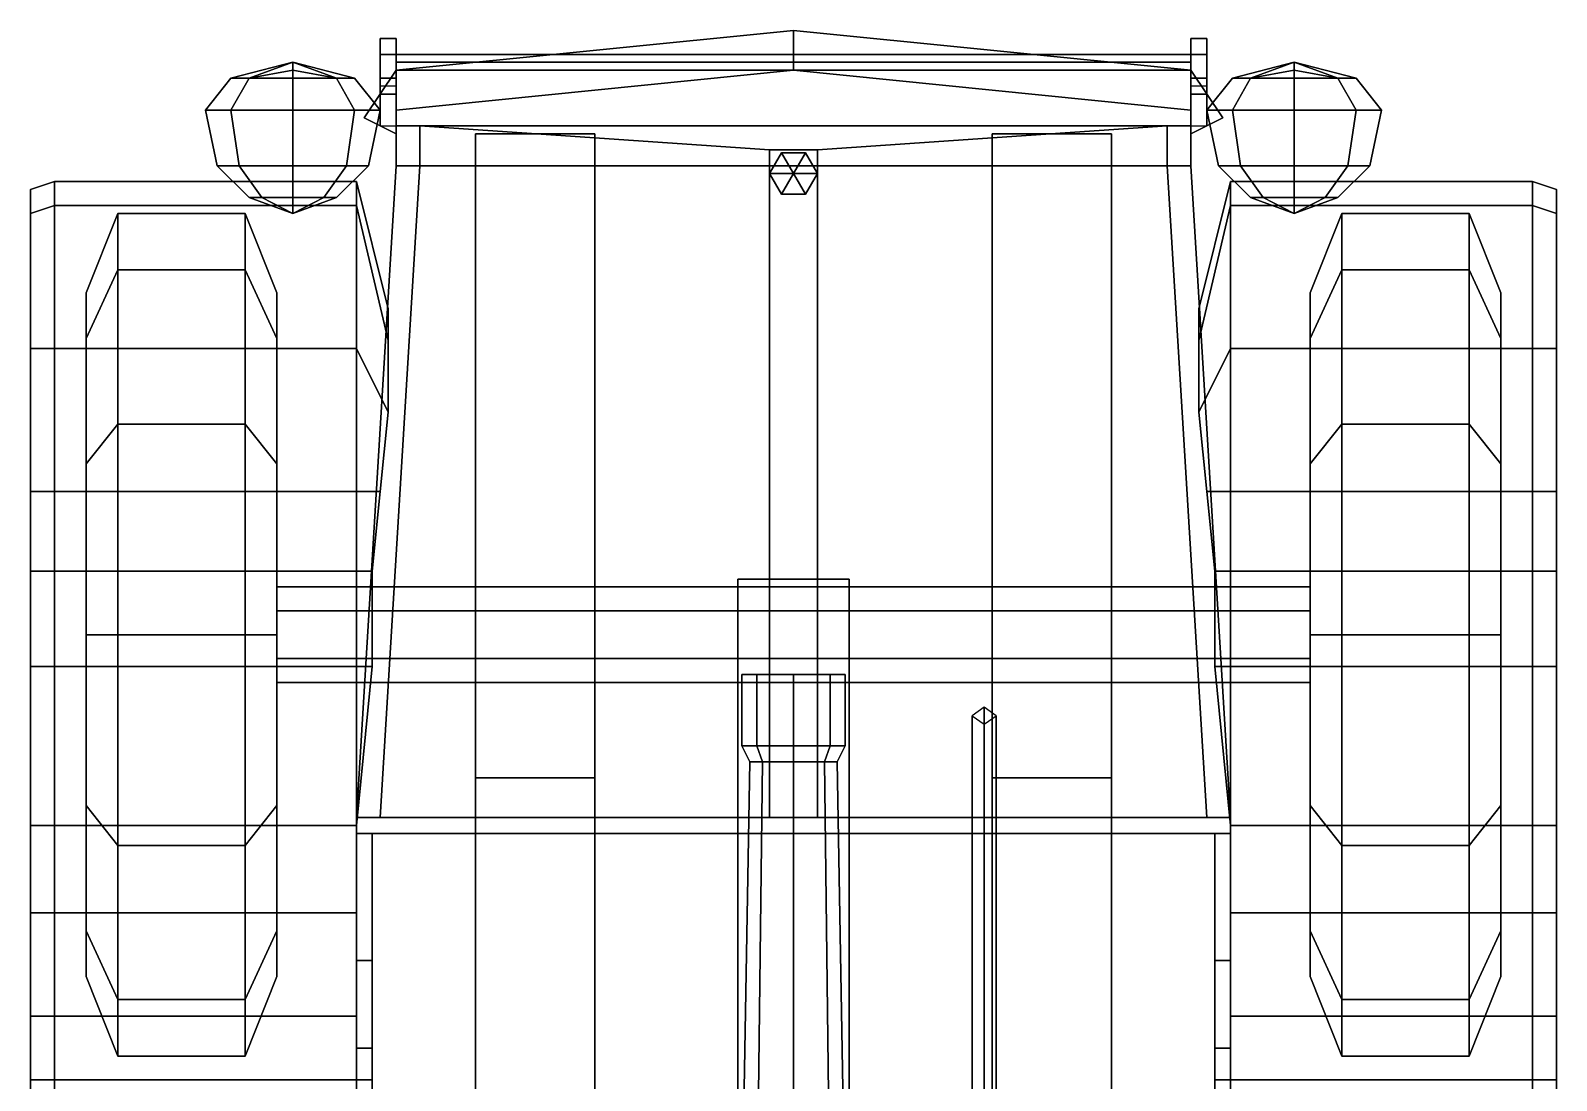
# Model space of a CAD drawing. Header units: millimetres. Extents: x -0.96 to 3, y -1.97 to 6.
# Drawn here: x -0.96 to 0.96, y 0.609 to 1.93 of the extents above; entities that cross this region are included whole.
import ezdxf

# ---------------------------------------------------------------- set-up
doc = ezdxf.new("R2010")
doc.units = ezdxf.units.MM
for name, color, linetype in [('barrel', 1, 'Continuous'), ('mudguards', 6, 'Continuous'), ('sleeve', 5, 'Continuous'), ('wheels', 2, 'Continuous')]:
    doc.layers.add(name, color=color, linetype=linetype)

msp = doc.modelspace()

# ---------------------------------------------------------------- linework, layer by layer
for points in [[(-0.5, 1.92, 1.1), (-0.5, 1.92, 0.84), (-0.52, 1.92, 0.84), (-0.52, 1.92, 1.1)], [(-0.52, 1.92, 0.84), (-0.52, 1.85, 0.87), (-0.52, 1.85, 1.1), (-0.52, 1.92, 1.1)], [(-0.5, 1.92, 0.84), (-0.5, 1.86, 0.7), (-0.52, 1.86, 0.7), (-0.52, 1.92, 0.84)], [(-0.52, 1.86, 0.7), (-0.52, 1.81, 0.7), (-0.52, 1.85, 0.87), (-0.52, 1.92, 0.84)], [(-0.5, 1.9, 1.12), (-0.5, 1.92, 1.1), (-0.52, 1.92, 1.1), (-0.52, 1.9, 1.12)], [(-0.52, 1.92, 1.1), (-0.52, 1.85, 1.1), (-0.52, 1.87, 1.12), (-0.52, 1.9, 1.12)], [(-0.5, 1.88, 0.6), (-0.5, 1.88, 0.7), (0, 1.93, 0.7), (0, 1.93, 0.6)], [(-0.5, 1.88, 0.7), (-0.5, 1.83, 0.7), (0, 1.88, 0.7), (0, 1.93, 0.7)], [(0, 1.93, 0.6), (0, 1.88, 0.6), (-0.5, 1.83, 0.6), (-0.5, 1.88, 0.6)], [(-0.5, 1.85, 1.1), (-0.5, 1.85, 0.87), (-0.5, 1.92, 0.84), (-0.5, 1.92, 1.1)], [(-0.5, 1.85, 0.87), (-0.5, 1.81, 0.7), (-0.5, 1.86, 0.7), (-0.5, 1.92, 0.84)], [(-0.5, 1.87, 1.12), (-0.5, 1.85, 1.1), (-0.5, 1.92, 1.1), (-0.5, 1.9, 1.12)], [(0.5, 1.88, 0.7), (0.5, 1.88, 0.6), (0, 1.93, 0.6), (0, 1.93, 0.7)], [(0.5, 1.88, 0.6), (0.5, 1.83, 0.6), (0, 1.88, 0.6), (0, 1.93, 0.6)], [(0, 1.93, 0.7), (0, 1.88, 0.7), (0.5, 1.83, 0.7), (0.5, 1.88, 0.7)], [(0.5, 1.86, 0.7), (0.5, 1.81, 0.7), (0.5, 1.85, 0.87), (0.5, 1.92, 0.84)], [(0.52, 1.92, 0.84), (0.52, 1.86, 0.7), (0.5, 1.86, 0.7), (0.5, 1.92, 0.84)], [(0.5, 1.92, 0.84), (0.5, 1.85, 0.87), (0.5, 1.85, 1.1), (0.5, 1.92, 1.1)], [(0.52, 1.92, 1.1), (0.52, 1.92, 0.84), (0.5, 1.92, 0.84), (0.5, 1.92, 1.1)], [(0.52, 1.9, 1.12), (0.52, 1.92, 1.1), (0.5, 1.92, 1.1), (0.5, 1.9, 1.12)], [(0.5, 1.92, 1.1), (0.5, 1.85, 1.1), (0.5, 1.87, 1.12), (0.5, 1.9, 1.12)], [(0.52, 1.85, 0.87), (0.52, 1.81, 0.7), (0.52, 1.86, 0.7), (0.52, 1.92, 0.84)], [(0.52, 1.85, 1.1), (0.52, 1.85, 0.87), (0.52, 1.92, 0.84), (0.52, 1.92, 1.1)], [(0.52, 1.87, 1.12), (0.52, 1.85, 1.1), (0.52, 1.92, 1.1), (0.52, 1.9, 1.12)], [(-0.63, 1.89, 0.96), (-0.685, 1.87, 0.905), (-0.7078, 1.87, 0.96), (-0.63, 1.89, 0.96)], [(-0.63, 1.89, 0.96), (-0.7078, 1.87, 0.96), (-0.685, 1.87, 1.015), (-0.63, 1.89, 0.96)], [(-0.63, 1.89, 0.96), (-0.63, 1.88, 0.8822), (-0.685, 1.87, 0.905), (-0.63, 1.89, 0.96)], [(-0.63, 1.89, 0.96), (-0.685, 1.87, 1.015), (-0.63, 1.87, 1.0378), (-0.63, 1.89, 0.96)], [(-0.63, 1.89, 0.96), (-0.575, 1.87, 0.905), (-0.63, 1.88, 0.8822), (-0.63, 1.89, 0.96)], [(-0.63, 1.89, 0.96), (-0.5522, 1.87, 0.96), (-0.575, 1.87, 0.905), (-0.63, 1.89, 0.96)], [(-0.63, 1.89, 0.96), (-0.575, 1.87, 1.015), (-0.5522, 1.87, 0.96), (-0.63, 1.89, 0.96)], [(-0.63, 1.89, 0.96), (-0.63, 1.87, 1.0378), (-0.575, 1.87, 1.015), (-0.63, 1.89, 0.96)], [(-0.52, 1.9, 1.12), (-0.52, 1.87, 1.12), (-0.5, 1.87, 1.12), (-0.5, 1.9, 1.12)], [(0.5, 1.89, 0.9), (0.5, 1.9, 0.89), (-0.5, 1.9, 0.89), (-0.5, 1.89, 0.9)], [(0.5, 1.9, 0.89), (0.5, 1.89, 0.88), (-0.5, 1.89, 0.88), (-0.5, 1.9, 0.89)], [(0.5, 1.89, 1.05), (0.5, 1.9, 1.04), (-0.5, 1.9, 1.04), (-0.5, 1.89, 1.05)], [(0.5, 1.9, 1.04), (0.5, 1.89, 1.03), (-0.5, 1.89, 1.03), (-0.5, 1.9, 1.04)], [(0.5, 1.88, 0.89), (0.5, 1.89, 0.9), (-0.5, 1.89, 0.9), (-0.5, 1.88, 0.89)], [(0.5, 1.89, 0.88), (0.5, 1.88, 0.89), (-0.5, 1.88, 0.89), (-0.5, 1.89, 0.88)], [(0.5, 1.88, 1.04), (0.5, 1.89, 1.05), (-0.5, 1.89, 1.05), (-0.5, 1.88, 1.04)], [(0.5, 1.89, 1.03), (0.5, 1.88, 1.04), (-0.5, 1.88, 1.04), (-0.5, 1.89, 1.03)], [(0.5, 1.9, 1.12), (0.5, 1.87, 1.12), (0.52, 1.87, 1.12), (0.52, 1.9, 1.12)], [(0.63, 1.89, 0.96), (0.5522, 1.87, 0.96), (0.575, 1.87, 1.015), (0.63, 1.89, 0.96)], [(0.63, 1.89, 0.96), (0.575, 1.87, 0.905), (0.5522, 1.87, 0.96), (0.63, 1.89, 0.96)], [(0.63, 1.89, 0.96), (0.575, 1.87, 1.015), (0.63, 1.87, 1.0378), (0.63, 1.89, 0.96)], [(0.63, 1.89, 0.96), (0.63, 1.88, 0.8822), (0.575, 1.87, 0.905), (0.63, 1.89, 0.96)], [(0.63, 1.89, 0.96), (0.63, 1.87, 1.0378), (0.685, 1.87, 1.015), (0.63, 1.89, 0.96)], [(0.63, 1.89, 0.96), (0.685, 1.87, 1.015), (0.7078, 1.87, 0.96), (0.63, 1.89, 0.96)], [(0.63, 1.89, 0.96), (0.7078, 1.87, 0.96), (0.685, 1.87, 0.905), (0.63, 1.89, 0.96)], [(0.63, 1.89, 0.96), (0.685, 1.87, 0.905), (0.63, 1.88, 0.8822), (0.63, 1.89, 0.96)], [(-0.685, 1.87, 0.905), (-0.7078, 1.83, 0.8822), (-0.74, 1.83, 0.96), (-0.7078, 1.87, 0.96)], [(-0.7078, 1.87, 0.96), (-0.74, 1.83, 0.96), (-0.7078, 1.83, 1.0378), (-0.685, 1.87, 1.015)], [(-0.63, 1.88, 0.8822), (-0.63, 1.83, 0.85), (-0.7078, 1.83, 0.8822), (-0.685, 1.87, 0.905)], [(-0.685, 1.87, 1.015), (-0.7078, 1.83, 1.0378), (-0.63, 1.83, 1.07), (-0.63, 1.87, 1.0378)], [(-0.575, 1.87, 0.905), (-0.5522, 1.83, 0.8822), (-0.63, 1.83, 0.85), (-0.63, 1.88, 0.8822)], [(-0.63, 1.87, 1.0378), (-0.63, 1.83, 1.07), (-0.5522, 1.83, 1.0378), (-0.575, 1.87, 1.015)], [(-0.5522, 1.87, 0.96), (-0.52, 1.83, 0.96), (-0.5522, 1.83, 0.8822), (-0.575, 1.87, 0.905)], [(-0.575, 1.87, 1.015), (-0.5522, 1.83, 1.0378), (-0.52, 1.83, 0.96), (-0.5522, 1.87, 0.96)], [(-0.54, 1.82, 0.6), (-0.54, 1.82, 0.7), (-0.5, 1.88, 0.7), (-0.5, 1.88, 0.6)], [(-0.54, 1.82, 0.7), (-0.5, 1.8, 0.7), (-0.5, 1.83, 0.7), (-0.5, 1.88, 0.7)], [(-0.5, 1.88, 0.6), (-0.5, 1.83, 0.6), (-0.5, 1.8, 0.6), (-0.54, 1.82, 0.6)], [(-0.52, 1.87, 1.12), (-0.52, 1.85, 1.1), (-0.5, 1.85, 1.1), (-0.5, 1.87, 1.12)], [(0, 1.88, 0.6), (0, 1.88, 0.7), (-0.5, 1.83, 0.7), (-0.5, 1.83, 0.6)], [(0, 1.88, 0.7), (0, 1.88, 0.6), (0.5, 1.83, 0.6), (0.5, 1.83, 0.7)], [(0.54, 1.82, 0.6), (0.5, 1.8, 0.6), (0.5, 1.83, 0.6), (0.5, 1.88, 0.6)], [(0.5, 1.88, 0.7), (0.5, 1.83, 0.7), (0.5, 1.8, 0.7), (0.54, 1.82, 0.7)], [(0.54, 1.82, 0.7), (0.54, 1.82, 0.6), (0.5, 1.88, 0.6), (0.5, 1.88, 0.7)], [(0.5, 1.87, 1.12), (0.5, 1.85, 1.1), (0.52, 1.85, 1.1), (0.52, 1.87, 1.12)], [(0.5522, 1.87, 0.96), (0.52, 1.83, 0.96), (0.5522, 1.83, 1.0378), (0.575, 1.87, 1.015)], [(0.575, 1.87, 0.905), (0.5522, 1.83, 0.8822), (0.52, 1.83, 0.96), (0.5522, 1.87, 0.96)], [(0.63, 1.88, 0.8822), (0.63, 1.83, 0.85), (0.5522, 1.83, 0.8822), (0.575, 1.87, 0.905)], [(0.575, 1.87, 1.015), (0.5522, 1.83, 1.0378), (0.63, 1.83, 1.07), (0.63, 1.87, 1.0378)], [(0.685, 1.87, 0.905), (0.7078, 1.83, 0.8822), (0.63, 1.83, 0.85), (0.63, 1.88, 0.8822)], [(0.63, 1.87, 1.0378), (0.63, 1.83, 1.07), (0.7078, 1.83, 1.0378), (0.685, 1.87, 1.015)], [(0.685, 1.87, 1.015), (0.7078, 1.83, 1.0378), (0.74, 1.83, 0.96), (0.7078, 1.87, 0.96)], [(0.7078, 1.87, 0.96), (0.74, 1.83, 0.96), (0.7078, 1.83, 0.8822), (0.685, 1.87, 0.905)], [(-0.52, 1.85, 1.1), (-0.52, 1.85, 0.87), (-0.5, 1.85, 0.87), (-0.5, 1.85, 1.1)], [(-0.52, 1.85, 0.87), (-0.52, 1.81, 0.7), (-0.5, 1.81, 0.7), (-0.5, 1.85, 0.87)], [(0.5, 1.85, 0.87), (0.5, 1.81, 0.7), (0.52, 1.81, 0.7), (0.52, 1.85, 0.87)], [(0.5, 1.85, 1.1), (0.5, 1.85, 0.87), (0.52, 1.85, 0.87), (0.52, 1.85, 1.1)], [(-0.7253, 1.76, 0.96), (-0.74, 1.83, 0.96), (-0.7078, 1.83, 0.8822), (-0.6974, 1.76, 0.8926)], [(-0.6974, 1.76, 1.0274), (-0.7078, 1.83, 1.0378), (-0.74, 1.83, 0.96), (-0.7253, 1.76, 0.96)], [(-0.6974, 1.76, 0.8926), (-0.7078, 1.83, 0.8822), (-0.63, 1.83, 0.85), (-0.63, 1.76, 0.8647)], [(-0.63, 1.76, 1.0553), (-0.63, 1.83, 1.07), (-0.7078, 1.83, 1.0378), (-0.6974, 1.76, 1.0274)], [(-0.63, 1.76, 0.8647), (-0.63, 1.83, 0.85), (-0.5522, 1.83, 0.8822), (-0.5626, 1.76, 0.8926)], [(-0.5626, 1.76, 1.0274), (-0.5522, 1.83, 1.0378), (-0.63, 1.83, 1.07), (-0.63, 1.76, 1.0553)], [(-0.5626, 1.76, 0.8926), (-0.5522, 1.83, 0.8822), (-0.52, 1.83, 0.96), (-0.5347, 1.76, 0.96)], [(-0.5347, 1.76, 0.96), (-0.52, 1.83, 0.96), (-0.5522, 1.83, 1.0378), (-0.5626, 1.76, 1.0274)], [(-0.5, 1.83, 0.6), (-0.5, 1.83, 0.7), (-0.5, 1.8, 0.7), (-0.5, 1.8, 0.6)], [(0.5, 1.83, 0.7), (0.5, 1.83, 0.6), (0.5, 1.8, 0.6), (0.5, 1.8, 0.7)], [(0.5347, 1.76, 0.96), (0.52, 1.83, 0.96), (0.5522, 1.83, 0.8822), (0.5626, 1.76, 0.8926)], [(0.5626, 1.76, 1.0274), (0.5522, 1.83, 1.0378), (0.52, 1.83, 0.96), (0.5347, 1.76, 0.96)], [(0.5626, 1.76, 0.8926), (0.5522, 1.83, 0.8822), (0.63, 1.83, 0.85), (0.63, 1.76, 0.8647)], [(0.63, 1.76, 1.0553), (0.63, 1.83, 1.07), (0.5522, 1.83, 1.0378), (0.5626, 1.76, 1.0274)], [(0.63, 1.76, 0.8647), (0.63, 1.83, 0.85), (0.7078, 1.83, 0.8822), (0.6974, 1.76, 0.8926)], [(0.6974, 1.76, 1.0274), (0.7078, 1.83, 1.0378), (0.63, 1.83, 1.07), (0.63, 1.76, 1.0553)], [(0.6974, 1.76, 0.8926), (0.7078, 1.83, 0.8822), (0.74, 1.83, 0.96), (0.7253, 1.76, 0.96)], [(0.7253, 1.76, 0.96), (0.74, 1.83, 0.96), (0.7078, 1.83, 1.0378), (0.6974, 1.76, 1.0274)], [(-0.5, 1.8, 0.6), (-0.5, 1.8, 0.7), (-0.54, 1.82, 0.7), (-0.54, 1.82, 0.6)], [(-0.5, 1.81, 0.61), (-0.5, 1.76, 0.61), (-0.5, 1.76, 1.28), (-0.5, 1.81, 1.28)], [(0.5, 1.81, 1.28), (0.5, 1.81, 0.61), (-0.5, 1.81, 0.61), (-0.5, 1.81, 1.28)], [(0.5, 1.81, 0.61), (0.5, 1.76, 0.61), (-0.5, 1.76, 0.61), (-0.5, 1.81, 0.61)], [(-0.5, 1.81, 1.28), (-0.5, 1.76, 1.28), (-0.47, 1.76, 1.31), (-0.47, 1.81, 1.31)], [(0.47, 1.81, 1.31), (0.5, 1.81, 1.28), (-0.5, 1.81, 1.28), (-0.47, 1.81, 1.31)], [(-0.47, 1.81, 1.31), (-0.03, 1.78, 1.34), (0.03, 1.78, 1.34), (0.47, 1.81, 1.31)], [(-0.47, 1.76, 1.31), (-0.03, 1.76, 1.34), (-0.03, 1.78, 1.34), (-0.47, 1.81, 1.31)], [(0.03, 1.78, 1.34), (0.03, 1.76, 1.34), (0.47, 1.76, 1.31), (0.47, 1.81, 1.31)], [(0.47, 1.76, 1.31), (0.5, 1.76, 1.28), (0.5, 1.81, 1.28), (0.47, 1.81, 1.31)], [(0.5, 1.8, 0.7), (0.5, 1.8, 0.6), (0.54, 1.82, 0.6), (0.54, 1.82, 0.7)], [(0.5, 1.76, 1.28), (0.5, 1.76, 0.61), (0.5, 1.81, 0.61), (0.5, 1.81, 1.28)], [(-0.4, 1.8, 0.54), (-0.4, 0.99, 0.54), (-0.4, 0.94, 0.61), (-0.4, 1.8, 0.61)], [(-0.25, 1.8, 0.61), (-0.25, 1.8, 0.54), (-0.4, 1.8, 0.54), (-0.4, 1.8, 0.61)], [(-0.25, 1.8, 0.54), (-0.25, 0.99, 0.54), (-0.4, 0.99, 0.54), (-0.4, 1.8, 0.54)], [(-0.25, 0.94, 0.61), (-0.25, 0.99, 0.54), (-0.25, 1.8, 0.54), (-0.25, 1.8, 0.61)], [(0.4, 1.8, 0.61), (0.4, 1.8, 0.54), (0.25, 1.8, 0.54), (0.25, 1.8, 0.61)], [(0.25, 1.8, 0.54), (0.25, 0.99, 0.54), (0.25, 0.94, 0.61), (0.25, 1.8, 0.61)], [(0.4, 1.8, 0.54), (0.4, 0.99, 0.54), (0.25, 0.99, 0.54), (0.25, 1.8, 0.54)], [(0.4, 0.94, 0.61), (0.4, 0.99, 0.54), (0.4, 1.8, 0.54), (0.4, 1.8, 0.61)], [(-0.03, 1.78, 1.34), (-0.03, 1.76, 1.34), (0.03, 1.76, 1.34), (0.03, 1.78, 1.34)], [(-0.015, 1.776, 1.34), (-0.03, 1.75, 1.34), (-0.03, 1.75, 1.37), (-0.015, 1.776, 1.37)], [(-0.015, 1.776, 1.37), (-0.03, 1.75, 1.37), (0, 1.75, 1.38)], [(0.015, 1.776, 1.34), (-0.015, 1.776, 1.34), (-0.015, 1.776, 1.37), (0.015, 1.776, 1.37)], [(0.015, 1.776, 1.37), (-0.015, 1.776, 1.37), (0, 1.75, 1.38)], [(0.03, 1.75, 1.37), (0.015, 1.776, 1.37), (0, 1.75, 1.38)], [(0.03, 1.75, 1.34), (0.015, 1.776, 1.34), (0.015, 1.776, 1.37), (0.03, 1.75, 1.37)], [(-0.685, 1.72, 0.96), (-0.7253, 1.76, 0.96), (-0.6974, 1.76, 0.8926), (-0.6689, 1.72, 0.9211)], [(-0.6689, 1.72, 0.9989), (-0.6974, 1.76, 1.0274), (-0.7253, 1.76, 0.96), (-0.685, 1.72, 0.96)], [(-0.6689, 1.72, 0.9211), (-0.6974, 1.76, 0.8926), (-0.63, 1.76, 0.8647), (-0.63, 1.72, 0.905)], [(-0.63, 1.72, 1.015), (-0.63, 1.76, 1.0553), (-0.6974, 1.76, 1.0274), (-0.6689, 1.72, 0.9989)], [(-0.63, 1.72, 0.905), (-0.63, 1.76, 0.8647), (-0.5626, 1.76, 0.8926), (-0.5911, 1.72, 0.9211)], [(-0.5911, 1.72, 0.9989), (-0.5626, 1.76, 1.0274), (-0.63, 1.76, 1.0553), (-0.63, 1.72, 1.015)], [(-0.5911, 1.72, 0.9211), (-0.5626, 1.76, 0.8926), (-0.5347, 1.76, 0.96), (-0.575, 1.72, 0.96)], [(-0.575, 1.72, 0.96), (-0.5347, 1.76, 0.96), (-0.5626, 1.76, 1.0274), (-0.5911, 1.72, 0.9989)], [(-0.5, 1.76, 0.61), (-0.55, 0.94, 0.61), (-0.55, 0.94, 1.29), (-0.5, 1.76, 1.28)], [(0.5, 1.76, 0.61), (0.55, 0.94, 0.61), (-0.55, 0.94, 0.61), (-0.5, 1.76, 0.61)], [(-0.5, 1.76, 1.28), (-0.55, 0.94, 1.29), (-0.52, 0.94, 1.34), (-0.47, 1.76, 1.31)], [(-0.52, 0.94, 1.34), (-0.03, 0.94, 1.36), (-0.03, 1.76, 1.34), (-0.47, 1.76, 1.31)], [(-0.03, 1.76, 1.34), (-0.03, 0.94, 1.36), (0.03, 0.94, 1.36), (0.03, 1.76, 1.34)], [(-0.03, 1.75, 1.34), (-0.015, 1.724, 1.34), (-0.015, 1.724, 1.37), (-0.03, 1.75, 1.37)], [(-0.03, 1.75, 1.37), (-0.015, 1.724, 1.37), (0, 1.75, 1.38)], [(-0.015, 1.724, 1.37), (0.015, 1.724, 1.37), (0, 1.75, 1.38)], [(0.015, 1.724, 1.37), (0.03, 1.75, 1.37), (0, 1.75, 1.38)], [(0.015, 1.724, 1.34), (0.03, 1.75, 1.34), (0.03, 1.75, 1.37), (0.015, 1.724, 1.37)], [(0.03, 1.76, 1.34), (0.03, 0.94, 1.36), (0.52, 0.94, 1.34), (0.47, 1.76, 1.31)], [(0.52, 0.94, 1.34), (0.55, 0.94, 1.29), (0.5, 1.76, 1.28), (0.47, 1.76, 1.31)], [(0.55, 0.94, 1.29), (0.55, 0.94, 0.61), (0.5, 1.76, 0.61), (0.5, 1.76, 1.28)], [(0.575, 1.72, 0.96), (0.5347, 1.76, 0.96), (0.5626, 1.76, 0.8926), (0.5911, 1.72, 0.9211)], [(0.5911, 1.72, 0.9989), (0.5626, 1.76, 1.0274), (0.5347, 1.76, 0.96), (0.575, 1.72, 0.96)], [(0.5911, 1.72, 0.9211), (0.5626, 1.76, 0.8926), (0.63, 1.76, 0.8647), (0.63, 1.72, 0.905)], [(0.63, 1.72, 1.015), (0.63, 1.76, 1.0553), (0.5626, 1.76, 1.0274), (0.5911, 1.72, 0.9989)], [(0.63, 1.72, 0.905), (0.63, 1.76, 0.8647), (0.6974, 1.76, 0.8926), (0.6689, 1.72, 0.9211)], [(0.6689, 1.72, 0.9989), (0.6974, 1.76, 1.0274), (0.63, 1.76, 1.0553), (0.63, 1.72, 1.015)], [(0.6689, 1.72, 0.9211), (0.6974, 1.76, 0.8926), (0.7253, 1.76, 0.96), (0.685, 1.72, 0.96)], [(0.685, 1.72, 0.96), (0.7253, 1.76, 0.96), (0.6974, 1.76, 1.0274), (0.6689, 1.72, 0.9989)], [(-0.63, 1.7, 0.96), (-0.685, 1.72, 0.96), (-0.6689, 1.72, 0.9211), (-0.63, 1.7, 0.96)], [(-0.63, 1.7, 0.96), (-0.6689, 1.72, 0.9989), (-0.685, 1.72, 0.96), (-0.63, 1.7, 0.96)], [(-0.63, 1.7, 0.96), (-0.6689, 1.72, 0.9211), (-0.63, 1.72, 0.905), (-0.63, 1.7, 0.96)], [(-0.63, 1.7, 0.96), (-0.63, 1.72, 1.015), (-0.6689, 1.72, 0.9989), (-0.63, 1.7, 0.96)], [(-0.63, 1.7, 0.96), (-0.5911, 1.72, 0.9211), (-0.575, 1.72, 0.96), (-0.63, 1.7, 0.96)], [(-0.63, 1.7, 0.96), (-0.63, 1.72, 0.905), (-0.5911, 1.72, 0.9211), (-0.63, 1.7, 0.96)], [(-0.63, 1.7, 0.96), (-0.5911, 1.72, 0.9989), (-0.63, 1.72, 1.015), (-0.63, 1.7, 0.96)], [(-0.63, 1.7, 0.96), (-0.575, 1.72, 0.96), (-0.5911, 1.72, 0.9989), (-0.63, 1.7, 0.96)], [(-0.015, 1.724, 1.34), (0.015, 1.724, 1.34), (0.015, 1.724, 1.37), (-0.015, 1.724, 1.37)], [(0.63, 1.7, 0.96), (0.575, 1.72, 0.96), (0.5911, 1.72, 0.9211), (0.63, 1.7, 0.96)], [(0.63, 1.7, 0.96), (0.5911, 1.72, 0.9989), (0.575, 1.72, 0.96), (0.63, 1.7, 0.96)], [(0.63, 1.7, 0.96), (0.5911, 1.72, 0.9211), (0.63, 1.72, 0.905), (0.63, 1.7, 0.96)], [(0.63, 1.7, 0.96), (0.63, 1.72, 1.015), (0.5911, 1.72, 0.9989), (0.63, 1.7, 0.96)], [(0.63, 1.7, 0.96), (0.63, 1.72, 0.905), (0.6689, 1.72, 0.9211), (0.63, 1.7, 0.96)], [(0.63, 1.7, 0.96), (0.6689, 1.72, 0.9211), (0.685, 1.72, 0.96), (0.63, 1.7, 0.96)], [(0.63, 1.7, 0.96), (0.685, 1.72, 0.96), (0.6689, 1.72, 0.9989), (0.63, 1.7, 0.96)], [(0.63, 1.7, 0.96), (0.6689, 1.72, 0.9989), (0.63, 1.72, 1.015), (0.63, 1.7, 0.96)], [(0.225, 0.46, 1.53), (0.24, 0.4706, 1.5406), (0.24, 1.0787, 0.9325), (0.225, 1.0681, 0.9219)], [(0.24, 0.4706, 1.5406), (0.255, 0.46, 1.53), (0.255, 1.0681, 0.9219), (0.24, 1.0787, 0.9325)], [(0.24, 0.4494, 1.5194), (0.225, 0.46, 1.53), (0.225, 1.0681, 0.9219), (0.24, 1.0575, 0.9113)], [(0.255, 0.46, 1.53), (0.24, 0.4494, 1.5194), (0.24, 1.0575, 0.9113), (0.255, 1.0681, 0.9219)], [(-0.25, 0.99, 0.54), (-0.25, 0.43, 0.41), (-0.4, 0.43, 0.41), (-0.4, 0.99, 0.54)], [(-0.4, 0.99, 0.54), (-0.4, 0.43, 0.41), (-0.4, 0.43, 0.57), (-0.4, 0.94, 0.61)], [(-0.25, 0.43, 0.57), (-0.25, 0.43, 0.41), (-0.25, 0.99, 0.54), (-0.25, 0.94, 0.61)], [(0.25, 0.99, 0.54), (0.25, 0.43, 0.41), (0.25, 0.43, 0.57), (0.25, 0.94, 0.61)], [(0.4, 0.99, 0.54), (0.4, 0.43, 0.41), (0.25, 0.43, 0.41), (0.25, 0.99, 0.54)], [(0.4, 0.43, 0.57), (0.4, 0.43, 0.41), (0.4, 0.99, 0.54), (0.4, 0.94, 0.61)], [(0.55, 0.94, 0.87), (0.55, 0.94, 0.78), (-0.55, 0.94, 0.78), (-0.55, 0.94, 0.87)], [(-0.55, 0.94, 0.78), (-0.55, 0.03, 0.78), (-0.55, 0.03, 0.87), (-0.55, 0.94, 0.87)], [(0.55, 0.94, 0.78), (0.55, 0.03, 0.78), (-0.55, 0.03, 0.78), (-0.55, 0.94, 0.78)], [(-0.55, 0.94, 0.87), (-0.55, 0.92, 0.87), (-0.55, 0.92, 1.36), (-0.55, 0.94, 1.36)], [(-0.55, 0.94, 1.36), (-0.55, 0.92, 1.36), (0.55, 0.92, 1.36), (0.55, 0.94, 1.36)], [(-0.52, 0.94, 1.34), (-0.55, 0.94, 1.29), (-0.55, 0.94, 1.36)], [(-0.03, 0.94, 1.36), (-0.52, 0.94, 1.34), (-0.55, 0.94, 1.36)], [(-0.4, 0.94, 0.61), (-0.4, 0.43, 0.57), (-0.25, 0.43, 0.57), (-0.25, 0.94, 0.61)], [(0.55, 0.94, 1.36), (0.52, 0.94, 1.34), (0.03, 0.94, 1.36)], [(0.25, 0.94, 0.61), (0.25, 0.43, 0.57), (0.4, 0.43, 0.57), (0.4, 0.94, 0.61)], [(0.55, 0.94, 1.36), (0.55, 0.94, 1.29), (0.52, 0.94, 1.34)], [(0.55, 0.03, 0.87), (0.55, 0.03, 0.78), (0.55, 0.94, 0.78), (0.55, 0.94, 0.87)], [(0.55, 0.92, 1.36), (0.55, 0.92, 0.87), (0.55, 0.94, 0.87), (0.55, 0.94, 1.36)], [(-0.55, 0.92, 0.87), (-0.55, 0.58, 0.87), (-0.55, 0.61, 1.1), (-0.55, 0.92, 1.36)], [(-0.55, 0.92, 1.36), (-0.55, 0.61, 1.1), (-0.55, 0.65, 1.18), (-0.55, 0.76, 1.29)], [(-0.53, 0.76, 1.29), (-0.53, 0.92, 1.36), (-0.55, 0.92, 1.36), (-0.55, 0.76, 1.29)], [(-0.53, 0.92, 0.87), (-0.53, 0.58, 0.87), (0.53, 0.58, 0.87), (0.53, 0.92, 0.87)], [(-0.53, 0.61, 1.1), (-0.53, 0.58, 0.87), (-0.53, 0.92, 0.87), (-0.53, 0.92, 1.36)], [(-0.53, 0.65, 1.18), (-0.53, 0.61, 1.1), (-0.53, 0.92, 1.36), (-0.53, 0.76, 1.29)], [(-0.53, 0.92, 1.36), (-0.53, 0.92, 0.87), (0.53, 0.92, 0.87), (0.53, 0.92, 1.36)], [(0.53, 0.92, 0.87), (0.53, 0.58, 0.87), (0.53, 0.61, 1.1), (0.53, 0.92, 1.36)], [(0.53, 0.92, 1.36), (0.53, 0.61, 1.1), (0.53, 0.65, 1.18), (0.53, 0.76, 1.29)], [(0.55, 0.76, 1.29), (0.55, 0.92, 1.36), (0.53, 0.92, 1.36), (0.53, 0.76, 1.29)], [(0.55, 0.61, 1.1), (0.55, 0.58, 0.87), (0.55, 0.92, 0.87), (0.55, 0.92, 1.36)], [(0.55, 0.65, 1.18), (0.55, 0.61, 1.1), (0.55, 0.92, 1.36), (0.55, 0.76, 1.29)], [(-0.55, 0.76, 1.29), (-0.55, 0.65, 1.18), (-0.53, 0.65, 1.18), (-0.53, 0.76, 1.29)], [(0.53, 0.76, 1.29), (0.53, 0.65, 1.18), (0.55, 0.65, 1.18), (0.55, 0.76, 1.29)], [(-0.55, 0.65, 1.18), (-0.55, 0.61, 1.1), (-0.53, 0.61, 1.1), (-0.53, 0.65, 1.18)], [(0.53, 0.65, 1.18), (0.53, 0.61, 1.1), (0.55, 0.61, 1.1), (0.55, 0.65, 1.18)], [(-0.55, 0.61, 1.1), (-0.55, 0.58, 0.87), (-0.53, 0.58, 0.87), (-0.53, 0.61, 1.1)], [(0.53, 0.61, 1.1), (0.53, 0.58, 0.87), (0.55, 0.58, 0.87), (0.55, 0.61, 1.1)]]:
    msp.add_3dface(points)
at = {"layer": 'barrel'}
for points in [[(-0.046, 1.12, 1.716), (-0.065, 1.12, 1.67), (-0.065, 1.03, 1.67), (-0.046, 1.03, 1.716)], [(-0.065, 1.12, 1.67), (-0.046, 1.12, 1.624), (-0.046, 1.03, 1.624), (-0.065, 1.03, 1.67)], [(0.046, 1.12, 1.716), (-0.065, 1.12, 1.67), (-0.046, 1.12, 1.716), (0, 1.12, 1.735)], [(0.065, 1.12, 1.67), (-0.046, 1.12, 1.624), (-0.065, 1.12, 1.67), (0.046, 1.12, 1.716)], [(0, 1.12, 1.735), (-0.046, 1.12, 1.716), (-0.046, 1.03, 1.716), (0, 1.03, 1.735)], [(-0.046, 1.12, 1.624), (0, 1.12, 1.605), (0, 1.03, 1.605), (-0.046, 1.03, 1.624)], [(0.046, 1.12, 1.624), (0, 1.12, 1.605), (-0.046, 1.12, 1.624), (0.065, 1.12, 1.67)], [(0.046, 1.12, 1.716), (0, 1.12, 1.735), (0, 1.03, 1.735), (0.046, 1.03, 1.716)], [(0, 1.12, 1.605), (0.046, 1.12, 1.624), (0.046, 1.03, 1.624), (0, 1.03, 1.605)], [(0.065, 1.12, 1.67), (0.046, 1.12, 1.716), (0.046, 1.03, 1.716), (0.065, 1.03, 1.67)], [(0.046, 1.12, 1.624), (0.065, 1.12, 1.67), (0.065, 1.03, 1.67), (0.046, 1.03, 1.624)], [(-0.0389, 1.01, 1.6311), (-0.055, 1.01, 1.67), (-0.065, 1.03, 1.67), (-0.046, 1.03, 1.624)], [(-0.055, 1.01, 1.67), (-0.0389, 1.01, 1.7089), (-0.046, 1.03, 1.716), (-0.065, 1.03, 1.67)], [(0, 1.01, 1.615), (-0.0389, 1.01, 1.6311), (-0.046, 1.03, 1.624), (0, 1.03, 1.605)], [(-0.0389, 1.01, 1.7089), (0, 1.01, 1.725), (0, 1.03, 1.735), (-0.046, 1.03, 1.716)], [(0.0389, 1.01, 1.6311), (0, 1.01, 1.615), (0, 1.03, 1.605), (0.046, 1.03, 1.624)], [(0, 1.01, 1.725), (0.0389, 1.01, 1.7089), (0.046, 1.03, 1.716), (0, 1.03, 1.735)], [(0.055, 1.01, 1.67), (0.0389, 1.01, 1.6311), (0.046, 1.03, 1.624), (0.065, 1.03, 1.67)], [(0.0389, 1.01, 1.7089), (0.055, 1.01, 1.67), (0.065, 1.03, 1.67), (0.046, 1.03, 1.716)], [(-0.0495, 0.14, 1.6205), (-0.07, 0.14, 1.67), (-0.055, 1.01, 1.67), (-0.0389, 1.01, 1.6311)], [(-0.07, 0.14, 1.67), (-0.0495, 0.14, 1.7195), (-0.0389, 1.01, 1.7089), (-0.055, 1.01, 1.67)], [(0, 0.14, 1.6), (-0.0495, 0.14, 1.6205), (-0.0389, 1.01, 1.6311), (0, 1.01, 1.615)], [(-0.0495, 0.14, 1.7195), (0, 0.14, 1.74), (0, 1.01, 1.725), (-0.0389, 1.01, 1.7089)], [(0.0495, 0.14, 1.6205), (0, 0.14, 1.6), (0, 1.01, 1.615), (0.0389, 1.01, 1.6311)], [(0, 0.14, 1.74), (0.0495, 0.14, 1.7195), (0.0389, 1.01, 1.7089), (0, 1.01, 1.725)], [(0.07, 0.14, 1.67), (0.0495, 0.14, 1.6205), (0.0389, 1.01, 1.6311), (0.055, 1.01, 1.67)], [(0.0495, 0.14, 1.7195), (0.07, 0.14, 1.67), (0.055, 1.01, 1.67), (0.0389, 1.01, 1.7089)]]:
    msp.add_3dface(points, dxfattribs=at)
at = {"layer": 'mudguards'}
for points in [[(-0.96, 1.73, 0.86), (-0.96, 1.7, 0.89), (-0.93, 1.71, 0.93), (-0.93, 1.74, 0.88)], [(-0.93, 1.74, 0.88), (-0.93, 1.71, 0.93), (-0.96, 1.7, 0.89), (-0.96, 1.73, 0.86)], [(-0.55, 1.74, 0.88), (-0.55, 1.71, 0.93), (-0.93, 1.71, 0.93), (-0.93, 1.74, 0.88)], [(-0.93, 1.74, 0.88), (-0.93, 1.71, 0.93), (-0.55, 1.71, 0.93), (-0.55, 1.74, 0.88)], [(-0.51, 1.54, 0.83), (-0.51, 1.58, 0.77), (-0.55, 1.74, 0.88), (-0.55, 1.71, 0.93)], [(-0.55, 1.71, 0.93), (-0.55, 1.74, 0.88), (-0.51, 1.58, 0.77), (-0.51, 1.54, 0.83)], [(0.55, 1.71, 0.93), (0.55, 1.74, 0.88), (0.51, 1.58, 0.77), (0.51, 1.54, 0.83)], [(0.51, 1.54, 0.83), (0.51, 1.58, 0.77), (0.55, 1.74, 0.88), (0.55, 1.71, 0.93)], [(0.55, 1.74, 0.88), (0.55, 1.71, 0.93), (0.93, 1.71, 0.93), (0.93, 1.74, 0.88)], [(0.93, 1.74, 0.88), (0.93, 1.71, 0.93), (0.55, 1.71, 0.93), (0.55, 1.74, 0.88)], [(0.93, 1.74, 0.88), (0.93, 1.71, 0.93), (0.96, 1.7, 0.89), (0.96, 1.73, 0.86)], [(0.96, 1.73, 0.86), (0.96, 1.7, 0.89), (0.93, 1.71, 0.93), (0.93, 1.74, 0.88)], [(-0.93, 1.71, 0.93), (-0.93, 1.53, 1.11), (-0.96, 1.53, 1.06), (-0.96, 1.7, 0.89)], [(-0.96, 1.7, 0.89), (-0.96, 1.53, 1.06), (-0.93, 1.53, 1.11), (-0.93, 1.71, 0.93)], [(-0.93, 1.71, 0.93), (-0.93, 1.53, 1.11), (-0.55, 1.53, 1.11), (-0.55, 1.71, 0.93)], [(-0.55, 1.71, 0.93), (-0.55, 1.53, 1.11), (-0.93, 1.53, 1.11), (-0.93, 1.71, 0.93)], [(-0.55, 1.53, 1.11), (-0.55, 1.71, 0.93), (-0.51, 1.54, 0.83), (-0.51, 1.45, 0.91)], [(-0.51, 1.45, 0.91), (-0.51, 1.54, 0.83), (-0.55, 1.71, 0.93), (-0.55, 1.53, 1.11)], [(0.55, 1.53, 1.11), (0.55, 1.71, 0.93), (0.51, 1.54, 0.83), (0.51, 1.45, 0.91)], [(0.51, 1.45, 0.91), (0.51, 1.54, 0.83), (0.55, 1.71, 0.93), (0.55, 1.53, 1.11)], [(0.93, 1.71, 0.93), (0.93, 1.53, 1.11), (0.55, 1.53, 1.11), (0.55, 1.71, 0.93)], [(0.55, 1.71, 0.93), (0.55, 1.53, 1.11), (0.93, 1.53, 1.11), (0.93, 1.71, 0.93)], [(0.93, 1.71, 0.93), (0.93, 1.53, 1.11), (0.96, 1.53, 1.06), (0.96, 1.7, 0.89)], [(0.96, 1.7, 0.89), (0.96, 1.53, 1.06), (0.93, 1.53, 1.11), (0.93, 1.71, 0.93)], [(-0.93, 1.53, 1.11), (-0.93, 1.35, 1.2), (-0.96, 1.35, 1.15), (-0.96, 1.53, 1.06)], [(-0.96, 1.53, 1.06), (-0.96, 1.35, 1.15), (-0.93, 1.35, 1.2), (-0.93, 1.53, 1.11)], [(-0.55, 1.53, 1.11), (-0.55, 1.35, 1.2), (-0.93, 1.35, 1.2), (-0.93, 1.53, 1.11)], [(-0.93, 1.53, 1.11), (-0.93, 1.35, 1.2), (-0.55, 1.35, 1.2), (-0.55, 1.53, 1.11)], [(-0.52, 1.35, 0.97), (-0.51, 1.45, 0.91), (-0.55, 1.53, 1.11), (-0.55, 1.35, 1.2)], [(-0.55, 1.35, 1.2), (-0.55, 1.53, 1.11), (-0.51, 1.45, 0.91), (-0.52, 1.35, 0.97)], [(0.55, 1.35, 1.2), (0.55, 1.53, 1.11), (0.51, 1.45, 0.91), (0.52, 1.35, 0.97)], [(0.52, 1.35, 0.97), (0.51, 1.45, 0.91), (0.55, 1.53, 1.11), (0.55, 1.35, 1.2)], [(0.55, 1.53, 1.11), (0.55, 1.35, 1.2), (0.93, 1.35, 1.2), (0.93, 1.53, 1.11)], [(0.93, 1.53, 1.11), (0.93, 1.35, 1.2), (0.55, 1.35, 1.2), (0.55, 1.53, 1.11)], [(0.96, 1.53, 1.06), (0.96, 1.35, 1.15), (0.93, 1.35, 1.2), (0.93, 1.53, 1.11)], [(0.93, 1.53, 1.11), (0.93, 1.35, 1.2), (0.96, 1.35, 1.15), (0.96, 1.53, 1.06)], [(-0.96, 1.35, 1.15), (-0.96, 1.25, 1.17), (-0.93, 1.25, 1.22), (-0.93, 1.35, 1.2)], [(-0.93, 1.35, 1.2), (-0.93, 1.25, 1.22), (-0.96, 1.25, 1.17), (-0.96, 1.35, 1.15)], [(-0.55, 1.35, 1.2), (-0.55, 1.25, 1.22), (-0.93, 1.25, 1.22), (-0.93, 1.35, 1.2)], [(-0.93, 1.35, 1.2), (-0.93, 1.25, 1.22), (-0.55, 1.25, 1.22), (-0.55, 1.35, 1.2)], [(-0.55, 1.25, 1.22), (-0.55, 1.35, 1.2), (-0.52, 1.35, 0.97), (-0.53, 1.25, 1)], [(-0.53, 1.25, 1), (-0.52, 1.35, 0.97), (-0.55, 1.35, 1.2), (-0.55, 1.25, 1.22)], [(0.55, 1.25, 1.22), (0.55, 1.35, 1.2), (0.52, 1.35, 0.97), (0.53, 1.25, 1)], [(0.53, 1.25, 1), (0.52, 1.35, 0.97), (0.55, 1.35, 1.2), (0.55, 1.25, 1.22)], [(0.93, 1.35, 1.2), (0.93, 1.25, 1.22), (0.55, 1.25, 1.22), (0.55, 1.35, 1.2)], [(0.55, 1.35, 1.2), (0.55, 1.25, 1.22), (0.93, 1.25, 1.22), (0.93, 1.35, 1.2)], [(0.96, 1.35, 1.15), (0.96, 1.25, 1.17), (0.93, 1.25, 1.22), (0.93, 1.35, 1.2)], [(0.93, 1.35, 1.2), (0.93, 1.25, 1.22), (0.96, 1.25, 1.17), (0.96, 1.35, 1.15)], [(-0.93, 1.25, 1.22), (-0.93, 1.13, 1.22), (-0.96, 1.13, 1.17), (-0.96, 1.25, 1.17)], [(-0.96, 1.25, 1.17), (-0.96, 1.13, 1.17), (-0.93, 1.13, 1.22), (-0.93, 1.25, 1.22)], [(-0.55, 1.25, 1.22), (-0.55, 1.13, 1.22), (-0.93, 1.13, 1.22), (-0.93, 1.25, 1.22)], [(-0.93, 1.25, 1.22), (-0.93, 1.13, 1.22), (-0.55, 1.13, 1.22), (-0.55, 1.25, 1.22)], [(-0.53, 1.13, 1), (-0.53, 1.25, 1), (-0.55, 1.25, 1.22), (-0.55, 1.13, 1.22)], [(-0.55, 1.13, 1.22), (-0.55, 1.25, 1.22), (-0.53, 1.25, 1), (-0.53, 1.13, 1)], [(0.53, 1.13, 1), (0.53, 1.25, 1), (0.55, 1.25, 1.22), (0.55, 1.13, 1.22)], [(0.55, 1.13, 1.22), (0.55, 1.25, 1.22), (0.53, 1.25, 1), (0.53, 1.13, 1)], [(0.55, 1.25, 1.22), (0.55, 1.13, 1.22), (0.93, 1.13, 1.22), (0.93, 1.25, 1.22)], [(0.93, 1.25, 1.22), (0.93, 1.13, 1.22), (0.55, 1.13, 1.22), (0.55, 1.25, 1.22)], [(0.96, 1.25, 1.17), (0.96, 1.13, 1.17), (0.93, 1.13, 1.22), (0.93, 1.25, 1.22)], [(0.93, 1.25, 1.22), (0.93, 1.13, 1.22), (0.96, 1.13, 1.17), (0.96, 1.25, 1.17)], [(-0.96, 1.13, 1.17), (-0.96, 0.93, 1.12), (-0.93, 0.93, 1.17), (-0.93, 1.13, 1.22)], [(-0.93, 1.13, 1.22), (-0.93, 0.93, 1.17), (-0.96, 0.93, 1.12), (-0.96, 1.13, 1.17)], [(-0.55, 1.13, 1.22), (-0.55, 0.93, 1.17), (-0.93, 0.93, 1.17), (-0.93, 1.13, 1.22)], [(-0.93, 1.13, 1.22), (-0.93, 0.93, 1.17), (-0.55, 0.93, 1.17), (-0.55, 1.13, 1.22)], [(-0.55, 0.93, 1.17), (-0.55, 1.13, 1.22), (-0.53, 1.13, 1), (-0.55, 0.93, 0.94)], [(-0.55, 0.93, 0.94), (-0.53, 1.13, 1), (-0.55, 1.13, 1.22), (-0.55, 0.93, 1.17)], [(0.55, 0.93, 0.94), (0.53, 1.13, 1), (0.55, 1.13, 1.22), (0.55, 0.93, 1.17)], [(0.55, 0.93, 1.17), (0.55, 1.13, 1.22), (0.53, 1.13, 1), (0.55, 0.93, 0.94)], [(0.93, 1.13, 1.22), (0.93, 0.93, 1.17), (0.55, 0.93, 1.17), (0.55, 1.13, 1.22)], [(0.55, 1.13, 1.22), (0.55, 0.93, 1.17), (0.93, 0.93, 1.17), (0.93, 1.13, 1.22)], [(0.96, 1.13, 1.17), (0.96, 0.93, 1.12), (0.93, 0.93, 1.17), (0.93, 1.13, 1.22)], [(0.93, 1.13, 1.22), (0.93, 0.93, 1.17), (0.96, 0.93, 1.12), (0.96, 1.13, 1.17)], [(-0.96, 0.93, 1.12), (-0.96, 0.82, 1.07), (-0.93, 0.82, 1.12), (-0.93, 0.93, 1.17)], [(-0.93, 0.93, 1.17), (-0.93, 0.82, 1.12), (-0.96, 0.82, 1.07), (-0.96, 0.93, 1.12)], [(-0.55, 0.93, 1.17), (-0.55, 0.82, 1.12), (-0.93, 0.82, 1.12), (-0.93, 0.93, 1.17)], [(-0.93, 0.93, 1.17), (-0.93, 0.82, 1.12), (-0.55, 0.82, 1.12), (-0.55, 0.93, 1.17)], [(0.55, 0.93, 1.17), (0.55, 0.82, 1.12), (0.93, 0.82, 1.12), (0.93, 0.93, 1.17)], [(0.93, 0.93, 1.17), (0.93, 0.82, 1.12), (0.55, 0.82, 1.12), (0.55, 0.93, 1.17)], [(0.96, 0.93, 1.12), (0.96, 0.82, 1.07), (0.93, 0.82, 1.12), (0.93, 0.93, 1.17)], [(0.93, 0.93, 1.17), (0.93, 0.82, 1.12), (0.96, 0.82, 1.07), (0.96, 0.93, 1.12)], [(-0.93, 0.82, 1.12), (-0.93, 0.69, 1.02), (-0.96, 0.69, 0.95), (-0.96, 0.82, 1.07)], [(-0.96, 0.82, 1.07), (-0.96, 0.69, 0.95), (-0.93, 0.69, 1.02), (-0.93, 0.82, 1.12)], [(-0.55, 0.82, 1.12), (-0.55, 0.69, 1.02), (-0.93, 0.69, 1.02), (-0.93, 0.82, 1.12)], [(-0.93, 0.82, 1.12), (-0.93, 0.69, 1.02), (-0.55, 0.69, 1.02), (-0.55, 0.82, 1.12)], [(0.55, 0.82, 1.12), (0.55, 0.69, 1.02), (0.93, 0.69, 1.02), (0.93, 0.82, 1.12)], [(0.93, 0.82, 1.12), (0.93, 0.69, 1.02), (0.55, 0.69, 1.02), (0.55, 0.82, 1.12)], [(0.96, 0.82, 1.07), (0.96, 0.69, 0.95), (0.93, 0.69, 1.02), (0.93, 0.82, 1.12)], [(0.93, 0.82, 1.12), (0.93, 0.69, 1.02), (0.96, 0.69, 0.95), (0.96, 0.82, 1.07)], [(-0.96, 0.69, 0.95), (-0.96, 0.61, 0.79), (-0.93, 0.61, 0.91), (-0.93, 0.69, 1.02)], [(-0.93, 0.69, 1.02), (-0.93, 0.61, 0.91), (-0.96, 0.61, 0.79), (-0.96, 0.69, 0.95)], [(-0.93, 0.69, 1.02), (-0.93, 0.61, 0.91), (-0.55, 0.61, 0.91), (-0.55, 0.69, 1.02)], [(-0.55, 0.69, 1.02), (-0.55, 0.61, 0.91), (-0.93, 0.61, 0.91), (-0.93, 0.69, 1.02)], [(0.93, 0.69, 1.02), (0.93, 0.61, 0.91), (0.55, 0.61, 0.91), (0.55, 0.69, 1.02)], [(0.55, 0.69, 1.02), (0.55, 0.61, 0.91), (0.93, 0.61, 0.91), (0.93, 0.69, 1.02)], [(0.96, 0.69, 0.95), (0.96, 0.61, 0.79), (0.93, 0.61, 0.91), (0.93, 0.69, 1.02)], [(0.93, 0.69, 1.02), (0.93, 0.61, 0.91), (0.96, 0.61, 0.79), (0.96, 0.69, 0.95)], [(-0.93, 0.61, 0.91), (-0.93, 0.53, 0.73), (-0.96, 0.57, 0.69), (-0.96, 0.61, 0.79)], [(-0.96, 0.61, 0.79), (-0.96, 0.57, 0.69), (-0.93, 0.53, 0.73), (-0.93, 0.61, 0.91)], [(-0.55, 0.61, 0.91), (-0.55, 0.53, 0.73), (-0.93, 0.53, 0.73), (-0.93, 0.61, 0.91)], [(-0.93, 0.61, 0.91), (-0.93, 0.53, 0.73), (-0.55, 0.53, 0.73), (-0.55, 0.61, 0.91)], [(0.55, 0.61, 0.91), (0.55, 0.53, 0.73), (0.93, 0.53, 0.73), (0.93, 0.61, 0.91)], [(0.93, 0.61, 0.91), (0.93, 0.53, 0.73), (0.55, 0.53, 0.73), (0.55, 0.61, 0.91)], [(0.93, 0.61, 0.91), (0.93, 0.53, 0.73), (0.96, 0.57, 0.69), (0.96, 0.61, 0.79)], [(0.96, 0.61, 0.79), (0.96, 0.57, 0.69), (0.93, 0.53, 0.73), (0.93, 0.61, 0.91)]]:
    msp.add_3dface(points, dxfattribs=at)
at = {"layer": 'sleeve'}
for points in [[(-0.07, 1.24, 1.38), (-0.07, -0.22, 1.38), (-0.07, -0.22, 1.55), (-0.07, 1.24, 1.55)], [(0.07, 1.24, 1.55), (0.07, 1.24, 1.38), (-0.07, 1.24, 1.38), (-0.07, 1.24, 1.55)], [(0.07, 1.24, 1.38), (0.07, -0.22, 1.38), (-0.07, -0.22, 1.38), (-0.07, 1.24, 1.38)], [(-0.07, 1.24, 1.55), (-0.07, 0.14, 1.55), (0.07, 0.14, 1.55), (0.07, 1.24, 1.55)], [(0.07, -0.22, 1.55), (0.07, -0.22, 1.38), (0.07, 1.24, 1.38), (0.07, 1.24, 1.55)]]:
    msp.add_3dface(points, dxfattribs=at)
at = {"layer": 'wheels'}
for points in [[(-0.85, 1.629, 0.795), (-0.85, 1.7, 0.53), (-0.89, 1.6, 0.53), (-0.89, 1.5424, 0.745)], [(-0.85, 1.7, 0.53), (-0.85, 1.629, 0.265), (-0.89, 1.5424, 0.315), (-0.89, 1.6, 0.53)], [(-0.69, 1.629, 0.795), (-0.69, 1.7, 0.53), (-0.85, 1.7, 0.53), (-0.85, 1.629, 0.795)], [(-0.69, 1.7, 0.53), (-0.69, 1.629, 0.265), (-0.85, 1.629, 0.265), (-0.85, 1.7, 0.53)], [(-0.69, 1.7, 0.53), (-0.69, 1.629, 0.795), (-0.65, 1.5424, 0.745), (-0.65, 1.6, 0.53)], [(-0.69, 1.629, 0.265), (-0.69, 1.7, 0.53), (-0.65, 1.6, 0.53), (-0.65, 1.5424, 0.315)], [(0.69, 1.7, 0.53), (0.69, 1.629, 0.265), (0.65, 1.5424, 0.315), (0.65, 1.6, 0.53)], [(0.69, 1.629, 0.795), (0.69, 1.7, 0.53), (0.65, 1.6, 0.53), (0.65, 1.5424, 0.745)], [(0.85, 1.7, 0.53), (0.85, 1.629, 0.265), (0.69, 1.629, 0.265), (0.69, 1.7, 0.53)], [(0.85, 1.629, 0.795), (0.85, 1.7, 0.53), (0.69, 1.7, 0.53), (0.69, 1.629, 0.795)], [(0.85, 1.629, 0.265), (0.85, 1.7, 0.53), (0.89, 1.6, 0.53), (0.89, 1.5424, 0.315)], [(0.85, 1.7, 0.53), (0.85, 1.629, 0.795), (0.89, 1.5424, 0.745), (0.89, 1.6, 0.53)], [(-0.85, 1.435, 0.989), (-0.85, 1.629, 0.795), (-0.89, 1.5424, 0.745), (-0.89, 1.385, 0.9024)], [(-0.85, 1.629, 0.265), (-0.85, 1.435, 0.071), (-0.89, 1.385, 0.1576), (-0.89, 1.5424, 0.315)], [(-0.69, 1.435, 0.989), (-0.69, 1.629, 0.795), (-0.85, 1.629, 0.795), (-0.85, 1.435, 0.989)], [(-0.69, 1.629, 0.265), (-0.69, 1.435, 0.071), (-0.85, 1.435, 0.071), (-0.85, 1.629, 0.265)], [(-0.69, 1.435, 0.071), (-0.69, 1.629, 0.265), (-0.65, 1.5424, 0.315), (-0.65, 1.385, 0.1576)], [(-0.69, 1.629, 0.795), (-0.69, 1.435, 0.989), (-0.65, 1.385, 0.9024), (-0.65, 1.5424, 0.745)], [(0.69, 1.435, 0.989), (0.69, 1.629, 0.795), (0.65, 1.5424, 0.745), (0.65, 1.385, 0.9024)], [(0.69, 1.629, 0.265), (0.69, 1.435, 0.071), (0.65, 1.385, 0.1576), (0.65, 1.5424, 0.315)], [(0.85, 1.435, 0.989), (0.85, 1.629, 0.795), (0.69, 1.629, 0.795), (0.69, 1.435, 0.989)], [(0.85, 1.629, 0.265), (0.85, 1.435, 0.071), (0.69, 1.435, 0.071), (0.69, 1.629, 0.265)], [(0.85, 1.629, 0.795), (0.85, 1.435, 0.989), (0.89, 1.385, 0.9024), (0.89, 1.5424, 0.745)], [(0.85, 1.435, 0.071), (0.85, 1.629, 0.265), (0.89, 1.5424, 0.315), (0.89, 1.385, 0.1576)], [(-0.89, 0.955, 0.9024), (-0.89, 1.5424, 0.745), (-0.89, 1.6, 0.53), (-0.89, 0.7976, 0.745)], [(-0.89, 0.7976, 0.745), (-0.89, 1.6, 0.53), (-0.89, 1.5424, 0.315), (-0.89, 0.74, 0.53)], [(-0.65, 0.7976, 0.315), (-0.65, 1.6, 0.53), (-0.65, 1.5424, 0.745), (-0.65, 0.74, 0.53)], [(-0.65, 0.955, 0.1576), (-0.65, 1.5424, 0.315), (-0.65, 1.6, 0.53), (-0.65, 0.7976, 0.315)], [(0.65, 0.7976, 0.745), (0.65, 1.6, 0.53), (0.65, 1.5424, 0.315), (0.65, 0.74, 0.53)], [(0.65, 0.955, 0.9024), (0.65, 1.5424, 0.745), (0.65, 1.6, 0.53), (0.65, 0.7976, 0.745)], [(0.89, 0.955, 0.1576), (0.89, 1.5424, 0.315), (0.89, 1.6, 0.53), (0.89, 0.7976, 0.315)], [(0.89, 0.7976, 0.315), (0.89, 1.6, 0.53), (0.89, 1.5424, 0.745), (0.89, 0.74, 0.53)], [(-0.89, 1.17, 0.96), (-0.89, 1.385, 0.9024), (-0.89, 1.5424, 0.745), (-0.89, 0.955, 0.9024)], [(-0.89, 0.74, 0.53), (-0.89, 1.5424, 0.315), (-0.89, 1.385, 0.1576), (-0.89, 0.7976, 0.315)], [(-0.65, 1.17, 0.1), (-0.65, 1.385, 0.1576), (-0.65, 1.5424, 0.315), (-0.65, 0.955, 0.1576)], [(-0.65, 0.74, 0.53), (-0.65, 1.5424, 0.745), (-0.65, 1.385, 0.9024), (-0.65, 0.7976, 0.745)], [(0.65, 1.17, 0.96), (0.65, 1.385, 0.9024), (0.65, 1.5424, 0.745), (0.65, 0.955, 0.9024)], [(0.65, 0.74, 0.53), (0.65, 1.5424, 0.315), (0.65, 1.385, 0.1576), (0.65, 0.7976, 0.315)], [(0.89, 1.17, 0.1), (0.89, 1.385, 0.1576), (0.89, 1.5424, 0.315), (0.89, 0.955, 0.1576)], [(0.89, 0.74, 0.53), (0.89, 1.5424, 0.745), (0.89, 1.385, 0.9024), (0.89, 0.7976, 0.745)], [(-0.85, 1.17, 1.06), (-0.85, 1.435, 0.989), (-0.89, 1.385, 0.9024), (-0.89, 1.17, 0.96)], [(-0.85, 1.435, 0.071), (-0.85, 1.17), (-0.89, 1.17, 0.1), (-0.89, 1.385, 0.1576)], [(-0.69, 1.17, 1.06), (-0.69, 1.435, 0.989), (-0.85, 1.435, 0.989), (-0.85, 1.17, 1.06)], [(-0.69, 1.435, 0.071), (-0.69, 1.17), (-0.85, 1.17), (-0.85, 1.435, 0.071)], [(-0.69, 1.17), (-0.69, 1.435, 0.071), (-0.65, 1.385, 0.1576), (-0.65, 1.17, 0.1)], [(-0.69, 1.435, 0.989), (-0.69, 1.17, 1.06), (-0.65, 1.17, 0.96), (-0.65, 1.385, 0.9024)], [(0.69, 1.17, 1.06), (0.69, 1.435, 0.989), (0.65, 1.385, 0.9024), (0.65, 1.17, 0.96)], [(0.69, 1.435, 0.071), (0.69, 1.17), (0.65, 1.17, 0.1), (0.65, 1.385, 0.1576)], [(0.85, 1.435, 0.071), (0.85, 1.17), (0.69, 1.17), (0.69, 1.435, 0.071)], [(0.85, 1.17, 1.06), (0.85, 1.435, 0.989), (0.69, 1.435, 0.989), (0.69, 1.17, 1.06)], [(0.85, 1.435, 0.989), (0.85, 1.17, 1.06), (0.89, 1.17, 0.96), (0.89, 1.385, 0.9024)], [(0.85, 1.17), (0.85, 1.435, 0.071), (0.89, 1.385, 0.1576), (0.89, 1.17, 0.1)], [(-0.89, 0.7976, 0.315), (-0.89, 1.385, 0.1576), (-0.89, 1.17, 0.1), (-0.89, 0.955, 0.1576)], [(-0.65, 0.7976, 0.745), (-0.65, 1.385, 0.9024), (-0.65, 1.17, 0.96), (-0.65, 0.955, 0.9024)], [(0.65, 0.7976, 0.315), (0.65, 1.385, 0.1576), (0.65, 1.17, 0.1), (0.65, 0.955, 0.1576)], [(0.89, 0.7976, 0.745), (0.89, 1.385, 0.9024), (0.89, 1.17, 0.96), (0.89, 0.955, 0.9024)], [(0.65, 1.2, 0.582), (0.65, 1.23, 0.53), (-0.65, 1.23, 0.53), (-0.65, 1.2, 0.582)], [(0.65, 1.23, 0.53), (0.65, 1.2, 0.478), (-0.65, 1.2, 0.478), (-0.65, 1.23, 0.53)], [(0.65, 1.14, 0.582), (0.65, 1.2, 0.582), (-0.65, 1.2, 0.582), (-0.65, 1.14, 0.582)], [(0.65, 1.2, 0.478), (0.65, 1.14, 0.478), (-0.65, 1.14, 0.478), (-0.65, 1.2, 0.478)], [(-0.85, 0.905, 0.989), (-0.85, 1.17, 1.06), (-0.89, 1.17, 0.96), (-0.89, 0.955, 0.9024)], [(-0.85, 1.17), (-0.85, 0.905, 0.071), (-0.89, 0.955, 0.1576), (-0.89, 1.17, 0.1)], [(-0.69, 0.905, 0.989), (-0.69, 1.17, 1.06), (-0.85, 1.17, 1.06), (-0.85, 0.905, 0.989)], [(-0.69, 1.17), (-0.69, 0.905, 0.071), (-0.85, 0.905, 0.071), (-0.85, 1.17)], [(-0.69, 0.905, 0.071), (-0.69, 1.17), (-0.65, 1.17, 0.1), (-0.65, 0.955, 0.1576)], [(-0.69, 1.17, 1.06), (-0.69, 0.905, 0.989), (-0.65, 0.955, 0.9024), (-0.65, 1.17, 0.96)], [(0.69, 0.905, 0.989), (0.69, 1.17, 1.06), (0.65, 1.17, 0.96), (0.65, 0.955, 0.9024)], [(0.69, 1.17), (0.69, 0.905, 0.071), (0.65, 0.955, 0.1576), (0.65, 1.17, 0.1)], [(0.85, 1.17), (0.85, 0.905, 0.071), (0.69, 0.905, 0.071), (0.69, 1.17)], [(0.85, 0.905, 0.989), (0.85, 1.17, 1.06), (0.69, 1.17, 1.06), (0.69, 0.905, 0.989)], [(0.85, 1.17, 1.06), (0.85, 0.905, 0.989), (0.89, 0.955, 0.9024), (0.89, 1.17, 0.96)], [(0.85, 0.905, 0.071), (0.85, 1.17), (0.89, 1.17, 0.1), (0.89, 0.955, 0.1576)], [(0.65, 1.11, 0.53), (0.65, 1.14, 0.582), (-0.65, 1.14, 0.582), (-0.65, 1.11, 0.53)], [(0.65, 1.14, 0.478), (0.65, 1.11, 0.53), (-0.65, 1.11, 0.53), (-0.65, 1.14, 0.478)], [(-0.85, 0.711, 0.795), (-0.85, 0.905, 0.989), (-0.89, 0.955, 0.9024), (-0.89, 0.7976, 0.745)], [(-0.85, 0.905, 0.071), (-0.85, 0.711, 0.265), (-0.89, 0.7976, 0.315), (-0.89, 0.955, 0.1576)], [(-0.69, 0.711, 0.265), (-0.69, 0.905, 0.071), (-0.65, 0.955, 0.1576), (-0.65, 0.7976, 0.315)], [(-0.69, 0.905, 0.989), (-0.69, 0.711, 0.795), (-0.65, 0.7976, 0.745), (-0.65, 0.955, 0.9024)], [(0.69, 0.711, 0.795), (0.69, 0.905, 0.989), (0.65, 0.955, 0.9024), (0.65, 0.7976, 0.745)], [(0.69, 0.905, 0.071), (0.69, 0.711, 0.265), (0.65, 0.7976, 0.315), (0.65, 0.955, 0.1576)], [(0.85, 0.905, 0.989), (0.85, 0.711, 0.795), (0.89, 0.7976, 0.745), (0.89, 0.955, 0.9024)], [(0.85, 0.711, 0.265), (0.85, 0.905, 0.071), (0.89, 0.955, 0.1576), (0.89, 0.7976, 0.315)], [(-0.69, 0.711, 0.795), (-0.69, 0.905, 0.989), (-0.85, 0.905, 0.989), (-0.85, 0.711, 0.795)], [(-0.69, 0.905, 0.071), (-0.69, 0.711, 0.265), (-0.85, 0.711, 0.265), (-0.85, 0.905, 0.071)], [(0.85, 0.711, 0.795), (0.85, 0.905, 0.989), (0.69, 0.905, 0.989), (0.69, 0.711, 0.795)], [(0.85, 0.905, 0.071), (0.85, 0.711, 0.265), (0.69, 0.711, 0.265), (0.69, 0.905, 0.071)], [(-0.85, 0.64, 0.53), (-0.85, 0.711, 0.795), (-0.89, 0.7976, 0.745), (-0.89, 0.74, 0.53)], [(-0.85, 0.711, 0.265), (-0.85, 0.64, 0.53), (-0.89, 0.74, 0.53), (-0.89, 0.7976, 0.315)], [(-0.69, 0.711, 0.795), (-0.69, 0.64, 0.53), (-0.65, 0.74, 0.53), (-0.65, 0.7976, 0.745)], [(-0.69, 0.64, 0.53), (-0.69, 0.711, 0.265), (-0.65, 0.7976, 0.315), (-0.65, 0.74, 0.53)], [(0.69, 0.711, 0.265), (0.69, 0.64, 0.53), (0.65, 0.74, 0.53), (0.65, 0.7976, 0.315)], [(0.69, 0.64, 0.53), (0.69, 0.711, 0.795), (0.65, 0.7976, 0.745), (0.65, 0.74, 0.53)], [(0.85, 0.64, 0.53), (0.85, 0.711, 0.265), (0.89, 0.7976, 0.315), (0.89, 0.74, 0.53)], [(0.85, 0.711, 0.795), (0.85, 0.64, 0.53), (0.89, 0.74, 0.53), (0.89, 0.7976, 0.745)], [(-0.69, 0.64, 0.53), (-0.69, 0.711, 0.795), (-0.85, 0.711, 0.795), (-0.85, 0.64, 0.53)], [(-0.69, 0.711, 0.265), (-0.69, 0.64, 0.53), (-0.85, 0.64, 0.53), (-0.85, 0.711, 0.265)], [(0.85, 0.711, 0.265), (0.85, 0.64, 0.53), (0.69, 0.64, 0.53), (0.69, 0.711, 0.265)], [(0.85, 0.64, 0.53), (0.85, 0.711, 0.795), (0.69, 0.711, 0.795), (0.69, 0.64, 0.53)]]:
    msp.add_3dface(points, dxfattribs=at)

doc.saveas('drawing.dxf')
